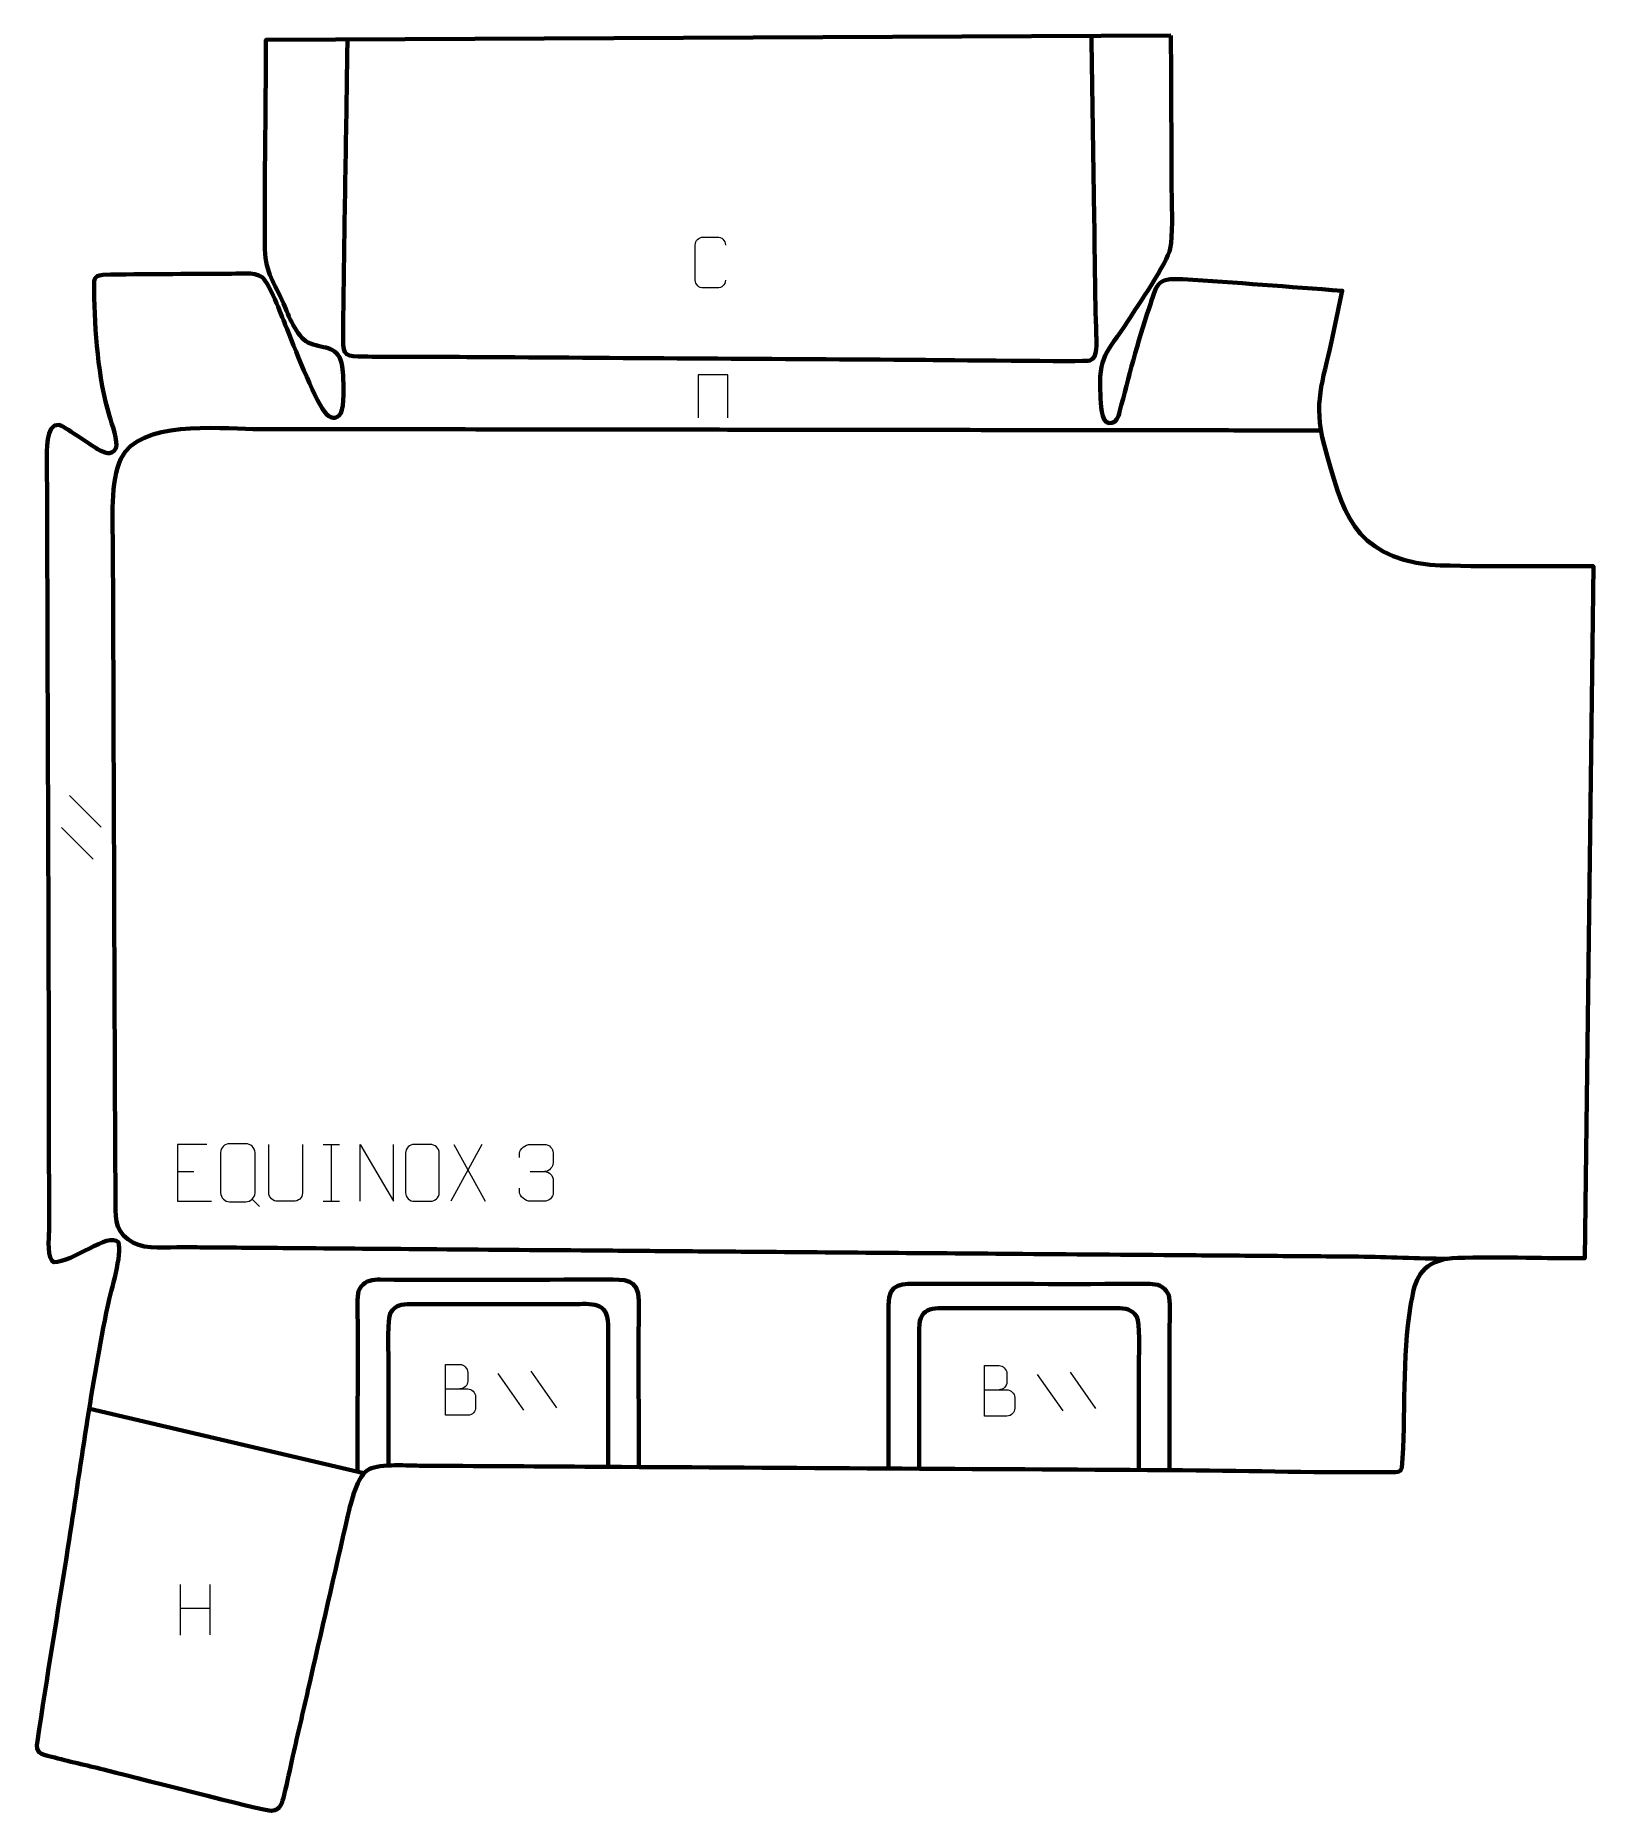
# Model space of a CAD drawing. Header units: millimetres. Extents: x 975 to 1659, y -9 to 772.
import ezdxf

# ---------------------------------------------------------------- set-up
doc = ezdxf.new("R2010")
doc.units = ezdxf.units.MM
doc.header["$MEASUREMENT"] = 0
doc.layers.add('layer 2', color=7, linetype='Continuous')
doc.layers.add('layer 3', color=7, linetype='Continuous')

msp = doc.modelspace()

# ---------------------------------------------------------------- linework, layer by layer
at = {"layer": 'layer 2', "color": 142, "lineweight": 158}
for points, knots in [([(1112.1982, 769.8009), (1112.1071, 763.4484), (1112.016, 757.0957), (1111.9248, 750.7431), (1111.9248, 750.7431), (1111.3853, 713.2563), (1110.6399, 675.7579), (1110.2735, 638.2706), (1110.2735, 638.2706), (1110.1964, 630.3807), (1111.5523, 630.7319), (1119.3898, 630.5227), (1119.3898, 630.5227), (1129.1158, 630.2632), (1139.3204, 630.4765), (1149.1228, 630.4144), (1149.1228, 630.4144), (1157.3628, 630.3623), (1165.6026, 630.3101), (1173.8426, 630.258), (1173.8426, 630.258), (1237.2267, 629.8569), (1300.6108, 629.4558), (1363.995, 629.0548), (1363.995, 629.0548), (1372.1472, 628.9994), (1436.9289, 628.1907), (1438.3156, 628.7197), (1438.3156, 628.7197), (1441.9368, 630.1007), (1441.2168, 636.7846), (1441.1052, 639.8458), (1441.1052, 639.8458), (1440.4535, 657.7189), (1440.4431, 676.1361), (1440.1608, 694.0709), (1440.1608, 694.0709), (1439.7549, 719.8454), (1439.357, 745.6201), (1438.9497, 771.3946)], [0, 0, 0, 0, 0.09090909, 0.09090909, 0.09090909, 0.09090909, 0.18181818, 0.18181818, 0.18181818, 0.18181818, 0.27272727, 0.27272727, 0.27272727, 0.27272727, 0.36363636, 0.36363636, 0.36363636, 0.36363636, 0.45454545, 0.45454545, 0.45454545, 0.45454545, 0.54545455, 0.54545455, 0.54545455, 0.54545455, 0.63636364, 0.63636364, 0.63636364, 0.63636364, 0.72727273, 0.72727273, 0.72727273, 0.72727273, 0.81818182, 0.81818182, 0.81818182, 0.81818182, 1, 1, 1, 1]), ([(1539.5776, 598.0528), (1526.8946, 598.0695), (1514.2116, 598.0863), (1501.5286, 598.103), (1501.5286, 598.103), (1495.1872, 598.1114), (1488.8456, 598.1197), (1482.5041, 598.1281), (1482.5041, 598.1281), (1470.4552, 598.1439), (1458.4065, 598.1598), (1446.3576, 598.1757), (1446.3576, 598.1757), (1433.9917, 598.192), (1421.6258, 598.2083), (1409.2598, 598.2246), (1409.2598, 598.2246), (1384.211, 598.2577), (1359.162, 598.2906), (1334.1132, 598.3237), (1334.1132, 598.3237), (1328.0887, 598.3316), (1322.0643, 598.3396), (1316.0399, 598.3475), (1316.0399, 598.3475), (1309.6984, 598.3559), (1303.3569, 598.3642), (1297.0154, 598.3726), (1297.0154, 598.3726), (1277.9909, 598.3976), (1258.9665, 598.4227), (1239.942, 598.4478), (1239.942, 598.4478), (1220.9175, 598.4729), (1201.8931, 598.498), (1182.8685, 598.523), (1182.8685, 598.523), (1157.5025, 598.5565), (1132.1366, 598.5899), (1106.7706, 598.6233), (1106.7706, 598.6233), (1100.7462, 598.6312), (1094.7218, 598.6392), (1088.6974, 598.6471), (1088.6974, 598.6471), (1082.6729, 598.6551), (1076.6485, 598.663), (1070.6241, 598.671), (1070.6241, 598.671), (1054.7886, 598.8872), (1021.139, 602.6029), (1012.7069, 585.6448), (1012.7069, 585.6448), (1007.9822, 576.1427), (1009.131, 557.9122), (1009.175, 546.8252), (1009.175, 546.8252), (1009.5554, 450.6741), (1009.8552, 354.5245), (1010.3053, 258.3736), (1010.3053, 258.3736), (1010.3433, 250.2602), (1010.5017, 245.5063), (1018.2331, 241.1608), (1018.2331, 241.1608), (1023.7286, 238.072), (1033.4156, 239.2307), (1039.8621, 239.2122), (1039.8621, 239.2122), (1043.948, 239.2005), (1048.0349, 239.1409), (1052.1209, 239.1058), (1052.1209, 239.1058), (1064.1709, 239.0097), (1076.2208, 238.9136), (1088.2709, 238.8175), (1088.2709, 238.8175), (1106.3459, 238.6734), (1124.4208, 238.5293), (1142.4959, 238.3852), (1142.4959, 238.3852), (1166.5959, 238.193), (1190.6959, 238.0009), (1214.7959, 237.8088), (1214.7959, 237.8088), (1227.163, 237.7102), (1239.5301, 237.6115), (1251.8972, 237.5129), (1251.8972, 237.5129), (1264.5814, 237.4118), (1277.2656, 237.3106), (1289.9499, 237.2095), (1289.9499, 237.2095), (1328.0025, 236.9061), (1366.0551, 236.6027), (1404.1078, 236.2993), (1404.1078, 236.2993), (1429.4762, 236.097), (1454.8446, 235.8948), (1480.213, 235.6924), (1480.213, 235.6924), (1486.5551, 235.6419), (1492.8973, 235.5913), (1499.2393, 235.5408), (1499.2393, 235.5408), (1505.5814, 235.4902), (1511.9236, 235.4397), (1518.2657, 235.3891), (1518.2657, 235.3891), (1530.9499, 235.288), (1543.6343, 235.1868), (1556.3183, 235.0857), (1556.3183, 235.0857), (1569.0025, 234.9846), (1582.432, 234.2245), (1595.1161, 234.1235)], [0, 0, 0, 0, 0.03333333, 0.03333333, 0.03333333, 0.03333333, 0.06666667, 0.06666667, 0.06666667, 0.06666667, 0.1, 0.1, 0.1, 0.1, 0.13333333, 0.13333333, 0.13333333, 0.13333333, 0.16666667, 0.16666667, 0.16666667, 0.16666667, 0.2, 0.2, 0.2, 0.2, 0.23333333, 0.23333333, 0.23333333, 0.23333333, 0.26666667, 0.26666667, 0.26666667, 0.26666667, 0.3, 0.3, 0.3, 0.3, 0.33333333, 0.33333333, 0.33333333, 0.33333333, 0.36666667, 0.36666667, 0.36666667, 0.36666667, 0.4, 0.4, 0.4, 0.4, 0.43333333, 0.43333333, 0.43333333, 0.43333333, 0.46666667, 0.46666667, 0.46666667, 0.46666667, 0.5, 0.5, 0.5, 0.5, 0.53333333, 0.53333333, 0.53333333, 0.53333333, 0.56666667, 0.56666667, 0.56666667, 0.56666667, 0.6, 0.6, 0.6, 0.6, 0.63333333, 0.63333333, 0.63333333, 0.63333333, 0.66666667, 0.66666667, 0.66666667, 0.66666667, 0.7, 0.7, 0.7, 0.7, 0.73333333, 0.73333333, 0.73333333, 0.73333333, 0.76666667, 0.76666667, 0.76666667, 0.76666667, 0.8, 0.8, 0.8, 0.8, 0.83333333, 0.83333333, 0.83333333, 0.83333333, 0.86666667, 0.86666667, 0.86666667, 0.86666667, 0.9, 0.9, 0.9, 0.9, 0.93333333, 0.93333333, 0.93333333, 0.93333333, 1, 1, 1, 1]), ([(1240.1136, 143.0006), (1240.1136, 167.2036), (1240.0924, 191.4085), (1240.1158, 215.6111), (1240.1158, 215.6111), (1240.1255, 225.6618), (1233.9041, 224.9959), (1225.9431, 224.9889), (1225.9431, 224.9889), (1192.8503, 224.9604), (1159.672, 224.8168), (1126.5877, 224.9716), (1126.5877, 224.9716), (1123.457, 224.9862), (1120.177, 224.6918), (1118.2627, 221.8957), (1118.2627, 221.8957), (1117.0267, 220.0901), (1116.9062, 219.863), (1116.76, 217.5125), (1116.76, 217.5125), (1116.5045, 213.4069), (1116.745, 207.537), (1116.745, 203.2385), (1116.745, 203.2385), (1116.745, 183.1592), (1116.6263, 160.6256), (1116.6263, 140.5463)], [0, 0, 0, 0, 0.125, 0.125, 0.125, 0.125, 0.25, 0.25, 0.25, 0.25, 0.375, 0.375, 0.375, 0.375, 0.5, 0.5, 0.5, 0.5, 0.625, 0.625, 0.625, 0.625, 0.75, 0.75, 0.75, 0.75, 1, 1, 1, 1]), ([(1349.8166, 141.624), (1349.8166, 165.686), (1349.8379, 189.7498), (1349.8144, 213.8115), (1349.8144, 213.8115), (1349.8047, 223.8036), (1356.0314, 223.1415), (1363.999, 223.1346), (1363.999, 223.1346), (1397.1196, 223.1063), (1430.3258, 222.9635), (1463.4379, 223.1175), (1463.4379, 223.1175), (1466.5713, 223.132), (1469.854, 222.8393), (1471.7699, 220.0594), (1471.7699, 220.0594), (1473.007, 218.2644), (1473.1276, 218.0386), (1473.2739, 215.7018), (1473.2739, 215.7018), (1473.5296, 211.6201), (1473.2889, 205.7844), (1473.2889, 201.511), (1473.2889, 201.511), (1473.2889, 181.5486), (1473.2889, 161.5864), (1473.2889, 141.624)], [0, 0, 0, 0, 0.125, 0.125, 0.125, 0.125, 0.25, 0.25, 0.25, 0.25, 0.375, 0.375, 0.375, 0.375, 0.5, 0.5, 0.5, 0.5, 0.625, 0.625, 0.625, 0.625, 0.75, 0.75, 0.75, 0.75, 1, 1, 1, 1]), ([(1226.6411, 143.0006), (1226.6411, 163.7326), (1226.6377, 184.4647), (1226.644, 205.1966), (1226.644, 205.1966), (1226.6471, 215.5597), (1219.1581, 214.229), (1211.3118, 214.2214), (1211.3118, 214.2214), (1187.5142, 214.1982), (1163.7134, 214.1936), (1139.9158, 214.2243), (1139.9158, 214.2243), (1136.0425, 214.2294), (1133.3284, 213.8317), (1131.1108, 210.3498), (1131.1108, 210.3498), (1129.6704, 208.0879), (1130.2175, 194.0054), (1130.2175, 190.5361), (1130.2175, 190.5361), (1130.2175, 174.691), (1130.2175, 158.8458), (1130.2175, 143.0006)], [0, 0, 0, 0, 0.14285714, 0.14285714, 0.14285714, 0.14285714, 0.28571429, 0.28571429, 0.28571429, 0.28571429, 0.42857143, 0.42857143, 0.42857143, 0.42857143, 0.57142857, 0.57142857, 0.57142857, 0.57142857, 0.71428571, 0.71428571, 0.71428571, 0.71428571, 1, 1, 1, 1]), ([(1363.3005, 141.624), (1363.3005, 162.2352), (1363.3039, 182.8465), (1363.2976, 203.4577), (1363.2976, 203.4577), (1363.2945, 213.7603), (1370.7898, 212.4374), (1378.6426, 212.4298), (1378.6426, 212.4298), (1402.4603, 212.4068), (1426.281, 212.4022), (1450.0986, 212.4328), (1450.0986, 212.4328), (1453.9752, 212.4378), (1456.6916, 212.0424), (1458.911, 208.5808), (1458.911, 208.5808), (1460.3527, 206.3321), (1459.805, 192.3316), (1459.805, 188.8825), (1459.805, 188.8825), (1459.805, 173.1298), (1459.805, 157.3769), (1459.805, 141.624)], [0, 0, 0, 0, 0.14285714, 0.14285714, 0.14285714, 0.14285714, 0.28571429, 0.28571429, 0.28571429, 0.28571429, 0.42857143, 0.42857143, 0.42857143, 0.42857143, 0.57142857, 0.57142857, 0.57142857, 0.57142857, 0.71428571, 0.71428571, 0.71428571, 0.71428571, 1, 1, 1, 1])]:
    msp.add_open_spline(points, degree=3, knots=knots, dxfattribs=at)
at = {"layer": 'layer 2', "color": 142, "lineweight": 9}
for points, knots in [([(1278.2306, 664.0779), (1278.1055, 661.9986), (1276.6045, 660.6745), (1274.6825, 660.6648), (1274.6825, 660.6648), (1272.5956, 660.6652), (1270.5088, 660.6652), (1268.4223, 660.6648), (1268.4223, 660.6648), (1266.6995, 660.5705), (1264.9346, 662.257), (1264.9446, 664.0623), (1264.9446, 664.0623), (1264.945, 669.2261), (1264.945, 674.3895), (1264.9446, 679.5526), (1264.9446, 679.5526), (1264.9484, 681.466), (1266.5116, 683.0047), (1268.4378, 682.9926), (1268.4378, 682.9926), (1270.5191, 682.9926), (1272.6008, 682.9926), (1274.6825, 682.9926), (1274.6825, 682.9926), (1276.4246, 683.0243), (1278.2067, 681.6895), (1278.2306, 679.508)], [0, 0, 0, 0, 0.125, 0.125, 0.125, 0.125, 0.25, 0.25, 0.25, 0.25, 0.375, 0.375, 0.375, 0.375, 0.5, 0.5, 0.5, 0.5, 0.625, 0.625, 0.625, 0.625, 0.75, 0.75, 0.75, 0.75, 1, 1, 1, 1]), ([(1279.3176, 603.611), (1279.3176, 603.611), (1279.3176, 622.4208), (1279.3176, 622.4208), (1279.3176, 622.4208), (1279.3176, 622.4208), (1266.2103, 622.4208), (1266.2103, 622.4208), (1266.2103, 622.4208), (1266.2103, 622.4208), (1266.2103, 603.611), (1266.2103, 603.611)], [0, 0, 0, 0, 0.25, 0.25, 0.25, 0.25, 0.5, 0.5, 0.5, 0.5, 1, 1, 1, 1]), ([(1050.4702, 284.3656), (1050.4702, 284.3656), (1037.5829, 284.3656), (1037.5829, 284.3656), (1037.5829, 284.3656), (1037.5829, 284.3656), (1037.5829, 259.3861), (1037.5829, 259.3861), (1037.5829, 259.3861), (1037.5829, 259.3861), (1052.4642, 259.3861), (1052.4642, 259.3861)], [0, 0, 0, 0, 0.25, 0.25, 0.25, 0.25, 0.5, 0.5, 0.5, 0.5, 1, 1, 1, 1]), ([(1060.4564, 284.6429), (1062.8267, 284.6429), (1065.1971, 284.6429), (1067.5676, 284.6429), (1067.5676, 284.6429), (1069.5514, 284.6791), (1071.5808, 283.1591), (1071.6079, 280.6749), (1071.6079, 280.6749), (1071.6076, 274.8182), (1071.6076, 268.9612), (1071.6079, 263.1037), (1071.6079, 263.1037), (1071.4656, 260.7359), (1069.7564, 259.2281), (1067.5676, 259.217), (1067.5676, 259.217), (1065.1911, 259.2176), (1062.8148, 259.2176), (1060.4388, 259.217), (1060.4388, 259.217), (1058.4769, 259.1098), (1056.467, 261.0303), (1056.4785, 263.0861), (1056.4785, 263.0861), (1056.4789, 268.9662), (1056.4789, 274.8461), (1056.4785, 280.7256), (1056.4785, 280.7256), (1056.4828, 282.9045), (1058.2629, 284.6566), (1060.4564, 284.6429)], [0, 0, 0, 0, 0.11111111, 0.11111111, 0.11111111, 0.11111111, 0.22222222, 0.22222222, 0.22222222, 0.22222222, 0.33333333, 0.33333333, 0.33333333, 0.33333333, 0.44444444, 0.44444444, 0.44444444, 0.44444444, 0.55555556, 0.55555556, 0.55555556, 0.55555556, 0.66666667, 0.66666667, 0.66666667, 0.66666667, 0.77777778, 0.77777778, 0.77777778, 0.77777778, 1, 1, 1, 1]), ([(1092.4, 284.3698), (1092.3996, 278.8245), (1092.4954, 268.6121), (1092.4958, 263.066), (1092.4958, 263.066), (1092.3559, 260.8241), (1090.677, 259.3964), (1088.527, 259.386), (1088.527, 259.386), (1086.1927, 259.3864), (1083.8584, 259.3864), (1081.5245, 259.386), (1081.5245, 259.386), (1079.5974, 259.2843), (1077.6233, 261.1027), (1077.6345, 263.0492), (1077.6345, 263.0492), (1077.6349, 268.6169), (1077.7303, 278.8029), (1077.7299, 284.3698)], [0, 0, 0, 0, 0.16666667, 0.16666667, 0.16666667, 0.16666667, 0.33333333, 0.33333333, 0.33333333, 0.33333333, 0.5, 0.5, 0.5, 0.5, 0.66666667, 0.66666667, 0.66666667, 0.66666667, 1, 1, 1, 1]), ([(1117.7717, 259.3861), (1117.7717, 259.3861), (1117.7717, 284.3656), (1117.7717, 284.3656), (1117.7717, 284.3656), (1117.7717, 284.3656), (1132.4418, 259.3861), (1132.4418, 259.3861), (1132.4418, 259.3861), (1132.4418, 259.3861), (1132.4418, 284.3656), (1132.4418, 284.3656)], [0, 0, 0, 0, 0.25, 0.25, 0.25, 0.25, 0.5, 0.5, 0.5, 0.5, 1, 1, 1, 1]), ([(1141.6043, 284.3653), (1143.9324, 284.3653), (1146.2609, 284.3653), (1148.5894, 284.3653), (1148.5894, 284.3653), (1150.5381, 284.4009), (1152.5315, 282.9078), (1152.5582, 280.4676), (1152.5582, 280.4676), (1152.5578, 274.7147), (1152.5578, 268.9615), (1152.5582, 263.2078), (1152.5582, 263.2078), (1152.4183, 260.882), (1150.7394, 259.4009), (1148.5894, 259.3901), (1148.5894, 259.3901), (1146.2551, 259.3905), (1143.9208, 259.3905), (1141.5869, 259.3901), (1141.5869, 259.3901), (1139.6598, 259.2846), (1137.6857, 261.1711), (1137.6969, 263.1904), (1137.6969, 263.1904), (1137.6973, 268.9665), (1137.6973, 274.7422), (1137.6969, 280.5175), (1137.6969, 280.5175), (1137.7011, 282.6578), (1139.4496, 284.3789), (1141.6043, 284.3653)], [0, 0, 0, 0, 0.11111111, 0.11111111, 0.11111111, 0.11111111, 0.22222222, 0.22222222, 0.22222222, 0.22222222, 0.33333333, 0.33333333, 0.33333333, 0.33333333, 0.44444444, 0.44444444, 0.44444444, 0.44444444, 0.55555556, 0.55555556, 0.55555556, 0.55555556, 0.66666667, 0.66666667, 0.66666667, 0.66666667, 0.77777778, 0.77777778, 0.77777778, 0.77777778, 1, 1, 1, 1]), ([(1187.8074, 278.6754), (1187.8074, 278.6754), (1187.8074, 280.5346), (1187.8074, 280.5346), (1187.8074, 280.5346), (1187.7931, 282.2782), (1190.4604, 284.3986), (1192.5216, 284.3758), (1192.5216, 284.3758), (1194.5878, 284.3758), (1196.654, 284.3758), (1198.7198, 284.3758), (1198.7198, 284.3758), (1200.9166, 284.3847), (1202.5166, 282.5359), (1202.561, 280.6219), (1202.561, 280.6219), (1202.5606, 279.1853), (1202.5606, 277.7487), (1202.561, 276.3117), (1202.561, 276.3117), (1202.5123, 274.6564), (1200.9081, 272.4241), (1198.7075, 272.4341), (1198.7075, 272.4341), (1200.9135, 272.4229), (1202.5232, 270.6178), (1202.5772, 268.5562), (1202.5772, 268.5562), (1202.5768, 266.7696), (1202.5768, 264.983), (1202.5772, 263.1961), (1202.5772, 263.1961), (1202.5873, 261.1325), (1200.5303, 259.3676), (1198.7075, 259.3757), (1198.7075, 259.3757), (1196.6401, 259.3761), (1194.5727, 259.3761), (1192.5049, 259.3757), (1192.5049, 259.3757), (1190.334, 259.3873), (1187.8004, 261.79), (1187.7819, 263.2533), (1187.7819, 263.2533), (1187.7819, 263.2533), (1187.7819, 265.1638), (1187.7819, 265.1638)], [0, 0, 0, 0, 0.07692308, 0.07692308, 0.07692308, 0.07692308, 0.15384615, 0.15384615, 0.15384615, 0.15384615, 0.23076923, 0.23076923, 0.23076923, 0.23076923, 0.30769231, 0.30769231, 0.30769231, 0.30769231, 0.38461538, 0.38461538, 0.38461538, 0.38461538, 0.46153846, 0.46153846, 0.46153846, 0.46153846, 0.53846154, 0.53846154, 0.53846154, 0.53846154, 0.61538462, 0.61538462, 0.61538462, 0.61538462, 0.69230769, 0.69230769, 0.69230769, 0.69230769, 0.76923077, 0.76923077, 0.76923077, 0.76923077, 0.84615385, 0.84615385, 0.84615385, 0.84615385, 1, 1, 1, 1]), ([(1155.2532, 176.9594), (1158.5094, 176.9598), (1161.766, 176.9598), (1165.023, 176.9594), (1165.023, 176.9594), (1166.7908, 176.944), (1168.5123, 175.3902), (1168.5123, 173.556), (1168.5123, 173.556), (1168.512, 172.5461), (1168.512, 169.8171), (1168.5123, 168.8068), (1168.5123, 168.8068), (1168.5281, 167.1441), (1167.148, 165.3418), (1165.0704, 165.3569), (1165.0704, 165.3569), (1161.8131, 165.3573), (1158.5562, 165.3573), (1155.2996, 165.3569), (1155.2996, 165.3569), (1155.2996, 172.8011), (1155.2996, 180.245), (1155.2996, 187.6885), (1155.2996, 187.6885), (1157.4239, 187.6885), (1159.5486, 187.6885), (1161.6732, 187.6885), (1161.6732, 187.6885), (1163.1774, 187.7043), (1165.0539, 185.9945), (1165.0697, 184.2383), (1165.0697, 184.2383), (1165.0694, 182.3893), (1165.0694, 182.2587), (1165.0697, 180.4093), (1165.0697, 180.4093), (1165.0852, 178.5603), (1163.4256, 176.944), (1161.6268, 176.9594)], [0, 0, 0, 0, 0.09090909, 0.09090909, 0.09090909, 0.09090909, 0.18181818, 0.18181818, 0.18181818, 0.18181818, 0.27272727, 0.27272727, 0.27272727, 0.27272727, 0.36363636, 0.36363636, 0.36363636, 0.36363636, 0.45454545, 0.45454545, 0.45454545, 0.45454545, 0.54545455, 0.54545455, 0.54545455, 0.54545455, 0.63636364, 0.63636364, 0.63636364, 0.63636364, 0.72727273, 0.72727273, 0.72727273, 0.72727273, 0.81818182, 0.81818182, 0.81818182, 0.81818182, 1, 1, 1, 1]), ([(1392.0098, 176.5613), (1395.2688, 176.5616), (1398.5282, 176.5616), (1401.7879, 176.5613), (1401.7879, 176.5613), (1403.5572, 176.5459), (1405.2801, 175.0012), (1405.2801, 173.1777), (1405.2801, 173.1777), (1405.2798, 172.1736), (1405.2798, 169.4605), (1405.2801, 168.4561), (1405.2801, 168.4561), (1405.296, 166.8031), (1403.9147, 165.0113), (1401.8353, 165.0264), (1401.8353, 165.0264), (1398.5753, 165.0267), (1395.3156, 165.0267), (1392.0563, 165.0264), (1392.0563, 165.0264), (1392.0563, 172.4272), (1392.0563, 179.8277), (1392.0563, 187.2278), (1392.0563, 187.2278), (1394.1824, 187.2278), (1396.3088, 187.2278), (1398.4353, 187.2278), (1398.4353, 187.2278), (1399.9408, 187.2435), (1401.8188, 185.5437), (1401.8347, 183.7977), (1401.8347, 183.7977), (1401.8343, 181.9595), (1401.8343, 181.8296), (1401.8347, 179.991), (1401.8347, 179.991), (1401.8501, 178.1528), (1400.1892, 176.5459), (1398.3888, 176.5613)], [0, 0, 0, 0, 0.09090909, 0.09090909, 0.09090909, 0.09090909, 0.18181818, 0.18181818, 0.18181818, 0.18181818, 0.27272727, 0.27272727, 0.27272727, 0.27272727, 0.36363636, 0.36363636, 0.36363636, 0.36363636, 0.45454545, 0.45454545, 0.45454545, 0.45454545, 0.54545455, 0.54545455, 0.54545455, 0.54545455, 0.63636364, 0.63636364, 0.63636364, 0.63636364, 0.72727273, 0.72727273, 0.72727273, 0.72727273, 0.81818182, 0.81818182, 0.81818182, 0.81818182, 1, 1, 1, 1])]:
    msp.add_open_spline(points, degree=3, knots=knots, dxfattribs=at)
for points in [[(1004.0045, 423.8259), (1004.0045, 423.8259), (990.1315, 437.699), (990.1315, 437.699)], [(1004.0045, 423.8259), (1004.0045, 423.8259), (990.1315, 437.699), (990.1315, 437.699)], [(1000.505, 409.7472), (1000.505, 409.7472), (986.6319, 423.6203), (986.6319, 423.6203)], [(1000.505, 409.7472), (1000.505, 409.7472), (986.6319, 423.6203), (986.6319, 423.6203)], [(1101.4982, 284.3656), (1101.4982, 284.3656), (1108.6738, 284.3656), (1108.6738, 284.3656)], [(1105.086, 284.3656), (1105.086, 284.3656), (1105.086, 259.3862), (1105.086, 259.3862)], [(1171.2977, 284.3657), (1171.2977, 284.3657), (1157.5428, 259.4439), (1157.5428, 259.4439)], [(1158.999, 284.3657), (1158.999, 284.3657), (1172.7539, 259.3861), (1172.7539, 259.3861)], [(1037.5829, 272.4736), (1037.5829, 272.4736), (1044.7585, 272.4736), (1044.7585, 272.4736)], [(1192.5219, 272.4237), (1192.5219, 272.4237), (1198.7248, 272.4237), (1198.7248, 272.4237)], [(1070.3968, 260.3162), (1070.3968, 260.3162), (1073.6104, 257.106), (1073.6104, 257.106)], [(1101.4982, 259.3862), (1101.4982, 259.3862), (1108.6738, 259.3862), (1108.6738, 259.3862)], [(1189.6967, 167.6401), (1189.6967, 167.6401), (1178.4435, 183.7114), (1178.4435, 183.7114)], [(1189.6967, 167.6401), (1189.6967, 167.6401), (1178.4435, 183.7114), (1178.4435, 183.7114)], [(1204.1692, 168.6417), (1204.1692, 168.6417), (1192.916, 184.7131), (1192.916, 184.7131)], [(1204.1692, 168.6417), (1204.1692, 168.6417), (1192.916, 184.7131), (1192.916, 184.7131)], [(1426.4824, 167.2962), (1426.4824, 167.2962), (1415.2196, 183.274), (1415.2196, 183.274)], [(1426.4824, 167.2962), (1426.4824, 167.2962), (1415.2196, 183.274), (1415.2196, 183.274)], [(1440.967, 168.292), (1440.967, 168.292), (1429.7043, 184.2697), (1429.7043, 184.2697)], [(1440.967, 168.292), (1440.967, 168.292), (1429.7043, 184.2697), (1429.7043, 184.2697)], [(1038.6744, 91.0541), (1038.6744, 91.0541), (1038.6744, 68.7225), (1038.6744, 68.7225)], [(1051.7791, 91.0541), (1051.7791, 91.0541), (1051.7791, 68.88), (1051.7791, 68.88)], [(1051.7616, 80.4206), (1051.7616, 80.4206), (1038.6744, 80.4206), (1038.6744, 80.4206)]]:
    msp.add_open_spline(points, degree=3, dxfattribs=at)
at = {"layer": 'layer 2', "color": 142, "lineweight": 158}
msp.add_open_spline([(999.0186, 168.2576), (999.0186, 168.2576), (1119.4481, 139.8814), (1119.4481, 139.8814)], degree=3, dxfattribs=at)
at = {"layer": 'layer 3', "color": 242, "lineweight": 158}
msp.add_open_spline([(1473.8773, 771.565), (1473.8773, 771.565), (1076.3662, 769.6262), (1076.3662, 769.6262), (1076.3662, 769.6262), (1076.3436, 763.3109), (1076.321, 756.9955), (1076.2985, 750.6802), (1076.2985, 750.6802), (1076.1971, 726.3581), (1075.6565, 701.9395), (1075.9531, 677.6301), (1075.9531, 677.6301), (1076.2747, 666.6723), (1080.1314, 663.2124), (1084.1099, 653.7769), (1084.1099, 653.7769), (1086.1503, 648.7934), (1089.8951, 639.2416), (1094.8621, 636.7358), (1094.8621, 636.7358), (1100.7959, 633.7422), (1107.6515, 635.8284), (1109.6079, 627.6983), (1109.6079, 627.6983), (1110.0525, 625.8504), (1110.1641, 624.114), (1110.2951, 622.2288), (1110.2951, 622.2288), (1110.4893, 618.3549), (1110.8917, 608.7084), (1109.2364, 605.6246), (1109.2364, 605.6246), (1107.5192, 602.4256), (1104.3279, 603.3866), (1102.3656, 605.9288), (1102.3656, 605.9288), (1096.9044, 613.3566), (1088.9754, 634.7881), (1084.8938, 644.5171), (1084.8938, 644.5171), (1083.1023, 648.8326), (1077.8515, 662.9834), (1074.6936, 665.368), (1074.6936, 665.368), (1071.4358, 667.8281), (1063.6944, 666.9215), (1059.4763, 666.8802), (1059.4763, 666.8802), (1041.3167, 666.7097), (1022.9091, 666.9268), (1004.7874, 666.42), (1004.7874, 666.42), (1000.3273, 666.087), (1000.9116, 663.6), (1000.9171, 659.5056), (1000.9171, 659.5056), (1001.2257, 642.0255), (1002.6244, 621.0264), (1007.6976, 604.313), (1007.6976, 604.313), (1008.5429, 601.5282), (1011.5731, 592.7968), (1010.5374, 590.2287), (1010.5374, 590.2287), (1008.6371, 586.6937), (1005.3168, 588.255), (1002.4677, 589.8606), (1002.4677, 589.8606), (999.5246, 591.5983), (987.3798, 600.2662), (985.4192, 600.4937), (985.4192, 600.4937), (979.4802, 601.1829), (980.2305, 588.2705), (980.1919, 584.7404), (980.1919, 584.7404), (980.1319, 579.2325), (980.2841, 573.7413), (980.3087, 568.2369), (980.3087, 568.2369), (980.5103, 460.9155), (981.1564, 353.5693), (981.1252, 246.2525), (981.1252, 246.2525), (981.0701, 243.5364), (980.1889, 233.622), (983.2795, 232.6324), (983.2795, 232.6324), (991.5288, 232.4934), (1007.0919, 245.9895), (1011.5914, 241.3943), (1011.5914, 241.3943), (1013.3789, 236.3392), (1008.2798, 219.8824), (1006.9524, 213.6316), (1006.9524, 213.6316), (999.6649, 178.7564), (995.0013, 142.4163), (989.4378, 107.1356), (989.4378, 107.1356), (984.9737, 78.8375), (980.2874, 50.5127), (976.0281, 22.1906), (976.0281, 22.1906), (975.2051, 16.7181), (977.1526, 16.7389), (982.2599, 15.3432), (982.2599, 15.3432), (989.6184, 13.3322), (997.6126, 11.5899), (1005.0956, 9.7176), (1005.0956, 9.7176), (1013.649, 7.5731), (1076.654, -8.6938), (1078.9129, -8.4319), (1078.9129, -8.4319), (1082.9619, -7.9624), (1083.4623, -4.8962), (1084.3848, -1.3896), (1084.3848, -1.3896), (1085.7982, 3.9836), (1086.9705, 10.2236), (1088.2428, 15.7556), (1088.2428, 15.7556), (1090.4469, 25.3389), (1092.6517, 34.9219), (1094.856, 44.5051), (1094.856, 44.5051), (1100.7479, 70.1203), (1106.5039, 95.8096), (1112.4405, 121.4034), (1112.4405, 121.4034), (1113.7065, 126.8643), (1116.4695, 139.0912), (1121.7782, 141.727), (1121.7782, 141.727), (1126.6372, 144.1396), (1139.1118, 143.247), (1145.1037, 143.2113), (1145.1037, 143.2113), (1168.8848, 143.0701), (1192.6658, 142.9277), (1216.4468, 142.7858), (1216.4468, 142.7858), (1221.5202, 142.7556), (1226.5934, 142.7254), (1231.6667, 142.6951), (1231.6667, 142.6951), (1231.6667, 142.6951), (1232.6179, 142.6894), (1232.6179, 142.6894), (1232.6179, 142.6894), (1314.7417, 142.1996), (1396.8657, 141.7095), (1478.9894, 141.2198), (1478.9894, 141.2198), (1510.6973, 141.0308), (1539.8503, 139.9945), (1571.5559, 140.4142), (1571.5559, 140.4142), (1572.4221, 140.4256), (1575.0855, 140.1209), (1575.2762, 142.3227), (1575.2762, 142.3227), (1577.2321, 164.906), (1575.2028, 191.023), (1579.1348, 213.4621), (1579.1348, 213.4621), (1580.8312, 223.1436), (1582.0464, 230.9626), (1593.8417, 233.9004), (1593.8417, 233.9004), (1599.601, 235.3349), (1636.427, 234.4578), (1643.1083, 234.4152), (1643.1083, 234.4152), (1645.6769, 234.3989), (1648.2458, 234.3825), (1650.8145, 234.3662), (1650.8145, 234.3662), (1650.8145, 234.3662), (1655.6308, 234.3358), (1655.6308, 234.3358), (1655.6308, 234.3358), (1655.6308, 234.3358), (1659.4651, 538.395), (1659.4651, 538.395), (1659.4651, 538.395), (1635.709, 538.5634), (1611.3659, 538.0206), (1587.6909, 538.9436), (1587.6909, 538.9436), (1553.5938, 543.1903), (1549.1425, 562.3486), (1541.1928, 591.7105), (1541.1928, 591.7105), (1536.2632, 610.5073), (1540.5668, 619.0183), (1544.4005, 637.0755), (1544.4005, 637.0755), (1545.982, 644.5242), (1547.5557, 651.9733), (1549.1309, 659.4231), (1549.1309, 659.4231), (1525.7777, 661.1311), (1502.4342, 663.057), (1479.0629, 664.5013), (1479.0629, 664.5013), (1467.0408, 665.2443), (1467.6359, 661.7329), (1464.3108, 651.7413), (1464.3108, 651.7413), (1459.1655, 636.7516), (1455.3876, 621.5582), (1451.3403, 606.2604), (1451.3403, 606.2604), (1450.7105, 603.884), (1449.9028, 601.1117), (1446.8647, 601.2734), (1446.8647, 601.2734), (1442.9331, 601.4827), (1443.1229, 610.444), (1442.9396, 613.3034), (1442.9396, 613.3034), (1441.8934, 631.2271), (1445.6278, 631.6733), (1454.973, 646.0841), (1454.973, 646.0841), (1459.0436, 652.3584), (1472.2992, 671.8765), (1473.5821, 677.9531), (1473.5821, 677.9531), (1474.8078, 683.7584), (1474.2631, 695.062), (1474.2103, 701.3176), (1474.2103, 701.3176), (1474.1803, 707.6462), (1474.1503, 713.9747), (1474.1203, 720.3033), (1474.1203, 720.3033), (1474.0903, 726.6319), (1474.0603, 732.9605), (1474.0303, 739.2892), (1474.0303, 739.2892), (1473.9853, 748.782), (1473.9403, 758.2749), (1473.8952, 767.7678), (1473.8952, 767.7678), (1473.8952, 767.7678), (1473.8773, 771.565), (1473.8773, 771.565)], degree=3, knots=[0, 0, 0, 0, 0.015625, 0.015625, 0.015625, 0.015625, 0.03125, 0.03125, 0.03125, 0.03125, 0.046875, 0.046875, 0.046875, 0.046875, 0.0625, 0.0625, 0.0625, 0.0625, 0.078125, 0.078125, 0.078125, 0.078125, 0.09375, 0.09375, 0.09375, 0.09375, 0.109375, 0.109375, 0.109375, 0.109375, 0.125, 0.125, 0.125, 0.125, 0.140625, 0.140625, 0.140625, 0.140625, 0.15625, 0.15625, 0.15625, 0.15625, 0.171875, 0.171875, 0.171875, 0.171875, 0.1875, 0.1875, 0.1875, 0.1875, 0.203125, 0.203125, 0.203125, 0.203125, 0.21875, 0.21875, 0.21875, 0.21875, 0.234375, 0.234375, 0.234375, 0.234375, 0.25, 0.25, 0.25, 0.25, 0.265625, 0.265625, 0.265625, 0.265625, 0.28125, 0.28125, 0.28125, 0.28125, 0.296875, 0.296875, 0.296875, 0.296875, 0.3125, 0.3125, 0.3125, 0.3125, 0.328125, 0.328125, 0.328125, 0.328125, 0.34375, 0.34375, 0.34375, 0.34375, 0.359375, 0.359375, 0.359375, 0.359375, 0.375, 0.375, 0.375, 0.375, 0.390625, 0.390625, 0.390625, 0.390625, 0.40625, 0.40625, 0.40625, 0.40625, 0.421875, 0.421875, 0.421875, 0.421875, 0.4375, 0.4375, 0.4375, 0.4375, 0.453125, 0.453125, 0.453125, 0.453125, 0.46875, 0.46875, 0.46875, 0.46875, 0.484375, 0.484375, 0.484375, 0.484375, 0.5, 0.5, 0.5, 0.5, 0.515625, 0.515625, 0.515625, 0.515625, 0.53125, 0.53125, 0.53125, 0.53125, 0.546875, 0.546875, 0.546875, 0.546875, 0.5625, 0.5625, 0.5625, 0.5625, 0.578125, 0.578125, 0.578125, 0.578125, 0.59375, 0.59375, 0.59375, 0.59375, 0.609375, 0.609375, 0.609375, 0.609375, 0.625, 0.625, 0.625, 0.625, 0.640625, 0.640625, 0.640625, 0.640625, 0.65625, 0.65625, 0.65625, 0.65625, 0.671875, 0.671875, 0.671875, 0.671875, 0.6875, 0.6875, 0.6875, 0.6875, 0.703125, 0.703125, 0.703125, 0.703125, 0.71875, 0.71875, 0.71875, 0.71875, 0.734375, 0.734375, 0.734375, 0.734375, 0.75, 0.75, 0.75, 0.75, 0.765625, 0.765625, 0.765625, 0.765625, 0.78125, 0.78125, 0.78125, 0.78125, 0.796875, 0.796875, 0.796875, 0.796875, 0.8125, 0.8125, 0.8125, 0.8125, 0.828125, 0.828125, 0.828125, 0.828125, 0.84375, 0.84375, 0.84375, 0.84375, 0.859375, 0.859375, 0.859375, 0.859375, 0.875, 0.875, 0.875, 0.875, 0.890625, 0.890625, 0.890625, 0.890625, 0.90625, 0.90625, 0.90625, 0.90625, 0.921875, 0.921875, 0.921875, 0.921875, 0.9375, 0.9375, 0.9375, 0.9375, 0.953125, 0.953125, 0.953125, 0.953125, 0.96875, 0.96875, 0.96875, 0.96875, 1, 1, 1, 1], dxfattribs=at)

doc.saveas('drawing.dxf')
